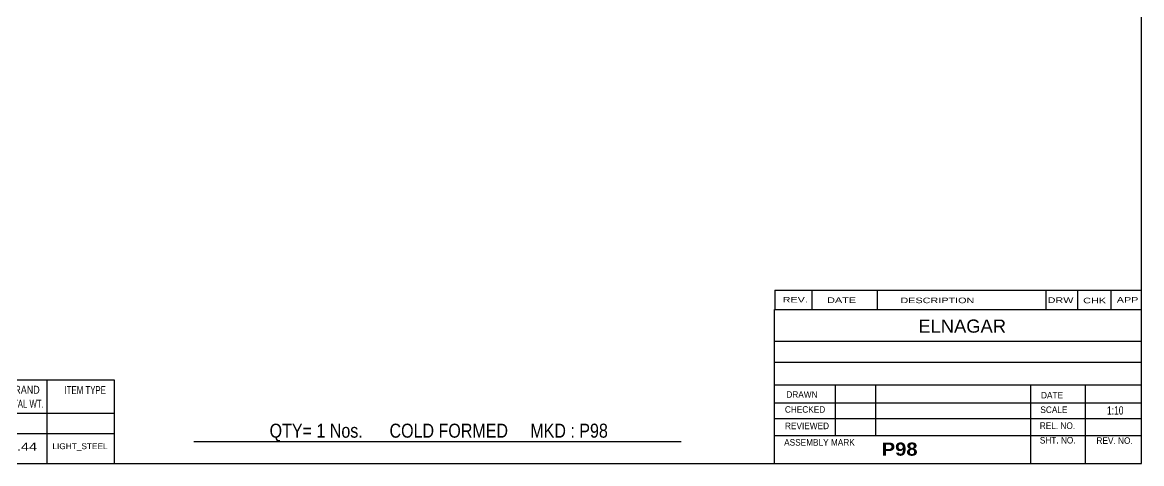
# Model space of a CAD drawing. Header units: millimetres. Extents: x -78 to 325, y -159 to 118.
# Drawn here: x 57.6 to 324.6, y -159.3 to -54 of the extents above; entities that cross this region are included whole.
import ezdxf

# ---------------------------------------------------------------- set-up
doc = ezdxf.new("R2010")
doc.units = ezdxf.units.MM
doc.styles.add('Arial', font='ARIAL.TTF', dxfattribs={"height": 0.2})
doc.styles.add('Arial Bold', font='ARIALBD.TTF', dxfattribs={"height": 0.2})
doc.styles.add('Arial Narrow', font='ARIALN.TTF', dxfattribs={"height": 0.2})

# ---------------------------------------------------------------- blocks, each defined once
blk = doc.blocks.new('Unknown-629107468-1704')
at = {"color": 5, "linetype": 'Continuous'}
for p, q in [((324.62, -159.25), (324.62, 117.75)), ((-75.38, -159.25), (324.62, -159.25))]:
    blk.add_line(p, q, dxfattribs=at)
blk = doc.blocks.new('CBS_BOM-629107468-1753')
at = {"color": 7, "linetype": 'Continuous'}
for p, q in [((-75.41, -147.28), (-75.41, -139.28)), ((-75.41, -139.28), (79.51, -139.28)), ((-63.41, -147.28), (-63.41, -139.28)), ((-51.22, -147.28), (-51.22, -139.28)), ((-21.06, -147.28), (-21.06, -139.28)), ((-10.38, -147.28), (-10.38, -139.28)), ((8.94, -147.28), (8.94, -139.28)), ((27.74, -147.28), (27.74, -139.28)), ((38.95, -147.28), (38.95, -139.28)), ((51.74, -147.28), (51.74, -139.28)), ((63.49, -147.28), (63.49, -139.28)), ((79.51, -139.29), (79.5, -147.27)), ((-75.41, -147.28), (79.51, -147.28)), ((-75.41, -152.08), (-75.41, -147.28)), ((-63.41, -152.08), (-63.41, -147.28)), ((-51.22, -152.08), (-51.22, -147.28)), ((-21.06, -152.08), (-21.06, -147.28)), ((-10.38, -152.08), (-10.38, -147.28)), ((8.94, -152.08), (8.94, -147.28)), ((16.2, -152.08), (16.2, -147.28)), ((27.74, -152.08), (27.74, -147.28)), ((38.95, -152.08), (38.95, -147.28)), ((51.74, -152.08), (51.74, -147.28)), ((63.5, -152.08), (63.5, -147.28)), ((79.51, -147.28), (79.51, -152.08)), ((-75.41, -159.28), (-75.41, -152.1)), ((-63.41, -152.08), (79.51, -152.08)), ((38.95, -159.28), (38.95, -152.1)), ((51.74, -159.28), (51.74, -152.1)), ((63.54, -159.28), (63.54, -152.1)), ((79.51, -152.08), (79.51, -159.28)), ((-75.41, -159.28), (79.51, -159.28))]:
    blk.add_line(p, q, dxfattribs=at)
at = {"color": 3, "linetype": 'Continuous', "style": 'Arial'}
for s, height, width, p in [('ASSEMBLY', 1.91, 0.7, (-74.73, -142.71)), ('ITEM', 1.91, 0.8, (-60.09, -142.71)), ('UNIT WT.', 1.91, 0.7, (17.63, -142.78)), ('WT./ITEM', 1.91, 0.7, (28.92, -142.78)), ('TOTAL WT.', 1.91, 0.7, (40.85, -142.78)), ('GRAND', 1.91, 0.8, (54.01, -142.62)), ('ITEM TYPE', 1.91, 0.7, (67.65, -142.7)), ('MARK', 1.91, 0.8, (-72.41, -145.84)), ('NO.', 1.91, 0.8, (-59.23, -145.84)), ('DESCRIPTION', 1.9102, 0.8, (-48.9, -144.21)), ('LENGTH', 1.91, 0.7, (-19.95, -144.21)), ('MATERIAL', 1.91, 0.8, (-5.93, -144.26)), ('QTY.', 1.91, 0.8, (10.46, -144.18)), ('IN Kgs', 1.91, 0.8, (18.2, -145.92)), ('IN Kgs', 1.91, 0.8, (29.96, -145.92)), ('IN Kgs', 1.91, 0.8, (41.75, -145.92)), ('TOTAL WT.', 1.91, 0.7, (52.75, -145.96))]:
    blk.add_text(s, height=height, dxfattribs=dict(at, width=width)).set_placement(p)
at = {"color": 7, "linetype": 'Continuous', "style": 'Arial'}
for s, height, width, p in [('1237', 1.91, 0.8, (-62.96, -150.93)), ('Z300-65-15-2.5', 1.9102, 0.9, (-50.29, -150.93)), ('9050', 1.91, 0.85, (-17.34, -150.65)), ('S355JR', 1.91, 0.8, (-4.7, -150.62))]:
    blk.add_text(s, height=height, dxfattribs=dict(at, width=width)).set_placement(p)
for s, p in [('1', (12.03, -150.62)), ('0.00', (21.54, -150.81)), ('80.44', (31.75, -150.78)), ('80.44', (44.43, -150.81))]:
    blk.add_text(s, height=1.91, dxfattribs=at).set_placement(p)
at = {"color": 6, "linetype": 'Continuous', "style": 'Arial'}
for s, height, width, p in [('P98 x 1', 2.292, 2.05, (-73.69, -157.09)), ('TOTAL IN Kgs.', 1.9102, 1.2, (14.74, -156.48)), ('80.44', 1.91, 1.3, (43.34, -156.33)), ('80.44', 1.91, 1.3, (52.41, -156.17))]:
    blk.add_text(s, height=height, dxfattribs=dict(at, width=width)).set_placement(p)
blk.add_text('LIGHT_STEEL', height=1.4135, dxfattribs=at).set_placement((64.76, -155.83))
blk = doc.blocks.new('CBS_CALLOFF-629107468-1754')
at = {"color": 7, "linetype": 'Continuous'}
blk.add_line((98.5, -153.98), (214.73, -154), dxfattribs=at)
at = {"color": 3, "linetype": 'Continuous', "style": 'Arial Narrow'}
blk.add_text('QTY= 1 Nos.      COLD FORMED     MKD : P98', height=3.3405, dxfattribs=at).set_placement((116.57, -153.09))
blk = doc.blocks.new('CBS_NAME_BLOG-629107468-1755')
at = {"color": 7, "linetype": 'Continuous'}
for p, q in [((237.02, -122.5), (324.54, -122.5)), ((237.02, -159.21), (237.02, -122.5)), ((237.03, -130.04), (324.54, -130.04)), ((237.1, -135.09), (324.62, -135.09)), ((237.02, -140.46), (324.54, -140.46)), ((251.55, -152.57), (251.55, -140.47)), ((261.23, -152.54), (261.23, -140.47)), ((298.15, -159.21), (298.15, -140.48)), ((311.2, -159.21), (311.2, -140.47)), ((237.03, -144.76), (324.62, -144.74)), ((237.02, -148.51), (324.54, -148.51)), ((237.02, -152.55), (324.54, -152.55)), ((237.02, -159.25), (324.62, -159.25))]:
    blk.add_line(p, q, dxfattribs=at)
at = {"color": 3, "linetype": 'Continuous', "style": 'Arial'}
blk.add_text('ELNAGAR', height=3.133, dxfattribs=at).set_placement((271.35, -128.03))
at = {"color": 3, "linetype": 'Continuous'}
for s, height, style, width, p in [('DRAWN', 1.566, 'Arial', 0.9, (239.86, -143.57)), ('DATE', 1.566, 'Arial', 0.9, (300.62, -143.73)), ('CHECKED', 1.566, 'Arial', 0.9, (239.51, -147.14)), ('SCALE', 1.566, 'Arial', 0.9, (300.47, -147.21)), ('1:10', 1.957, 'Arial Narrow', 0.9, (316.36, -147.57)), ('REVIEWED', 1.566, 'Arial', 0.9, (239.54, -151.06)), ('REL. NO.', 1.566, 'Arial', 0.9, (300.33, -151.01)), ('ASSEMBLY MARK', 1.5663, 'Arial', 0.9, (239.33, -154.99)), ('P98', 3.131, 'Arial Bold', 1.1, (262.6, -157.39)), ('SHT. NO.', 1.566, 'Arial', 0.9, (300.33, -154.48)), ('REV. NO.', 1.566, 'Arial', 0.9, (313.85, -154.57))]:
    blk.add_text(s, height=height, dxfattribs=dict(at, style=style, width=width)).set_placement(p)
blk = doc.blocks.new('CBS_REVISION-629107468-1756')
at = {"color": 7, "linetype": 'Continuous'}
for p, q in [((237.11, -117.87), (324.61, -117.87)), ((237.11, -117.87), (237.11, -122.5)), ((245.9, -117.87), (245.9, -122.5)), ((261.5, -117.87), (261.5, -122.44)), ((301.76, -117.87), (301.76, -122.5)), ((309.3, -117.87), (309.3, -122.5)), ((317.25, -117.87), (317.25, -122.5)), ((237.11, -122.5), (324.61, -122.5))]:
    blk.add_line(p, q, dxfattribs=at)
at = {"color": 7, "style": 'Arial Narrow', "width": 1.7}
for s, height, p in [('REV.', 1.326, (238.97, -120.82)), ('DATE', 1.326, (249.59, -120.94)), ('DESCRIPTION', 1.3257, (267.07, -120.99)), ('DRW', 1.326, (302.19, -120.93)), ('CHK', 1.326, (310.67, -121.02)), ('APP', 1.326, (318.68, -120.87))]:
    blk.add_text(s, height=height, dxfattribs=at).set_placement(p)

msp = doc.modelspace()

# ---------------------------------------------------------------- block references
for name in ['Unknown-629107468-1704', 'CBS_REVISION-629107468-1756', 'CBS_NAME_BLOG-629107468-1755', 'CBS_BOM-629107468-1753', 'CBS_CALLOFF-629107468-1754']:
    msp.add_blockref(name, (0, 0))

doc.saveas('drawing.dxf')
